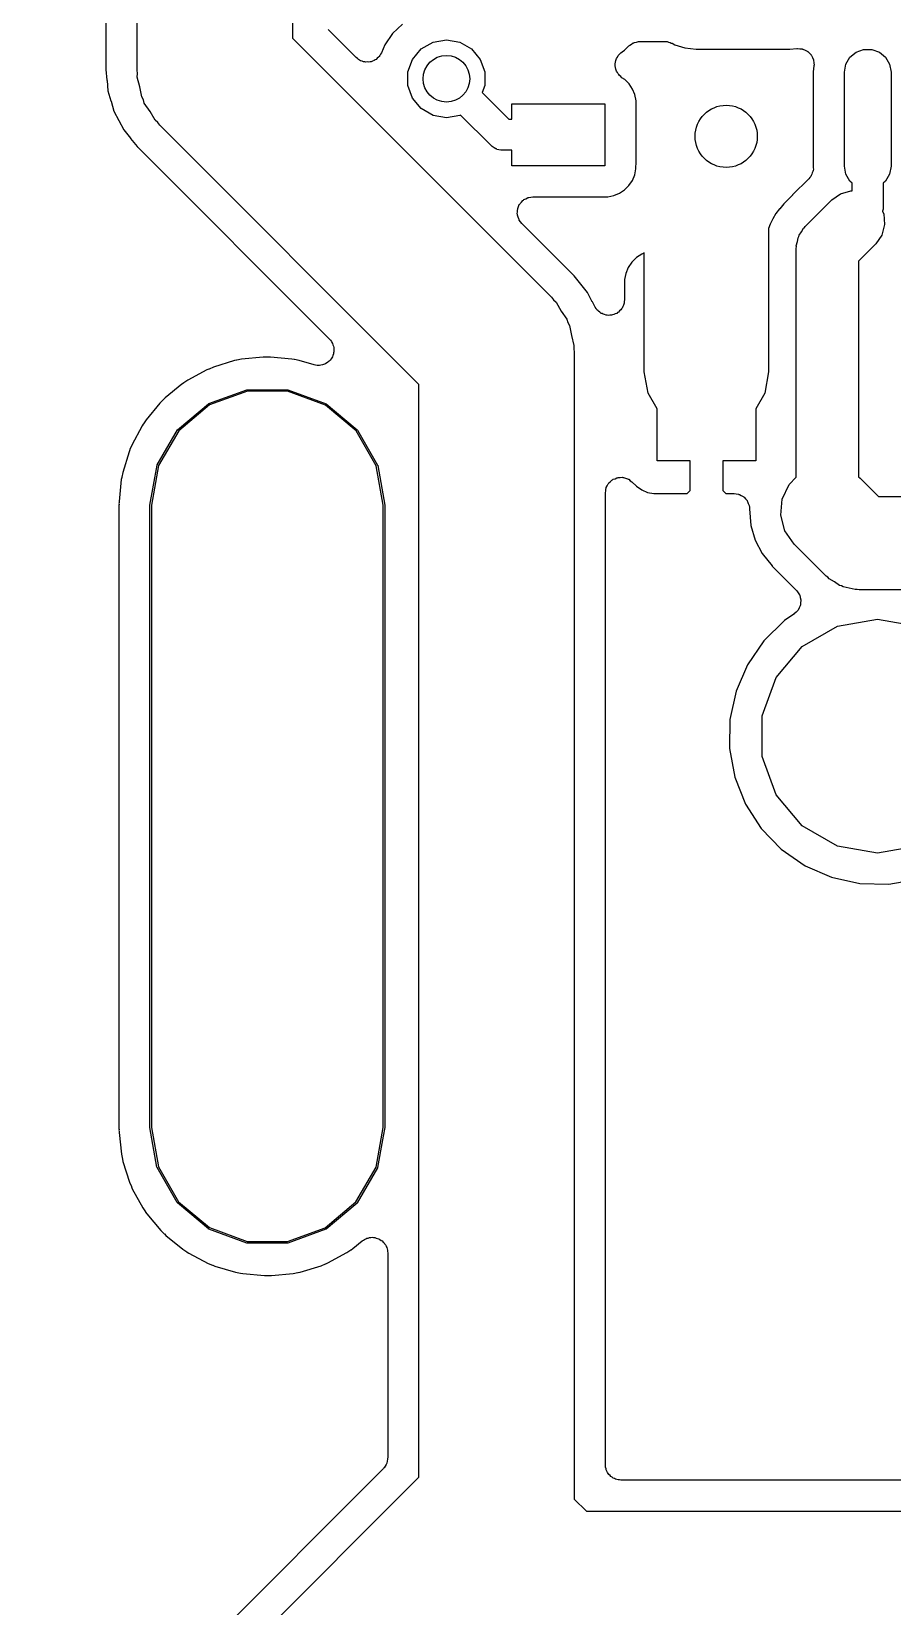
# Model space of a CAD drawing. Extents: x 69.6 to 139.6, y -158 to -61.
# Drawn here: x 82.32 to 87.86, y -118.11 to -107.99 of the extents above; entities that cross this region are included whole.
import ezdxf

# ---------------------------------------------------------------- set-up
doc = ezdxf.new("R2010")
doc.units = 0
doc.header["$MEASUREMENT"] = 0
doc.layers.add('BLACK', color=7, linetype='CONTINUOUS')

msp = doc.modelspace()

# ---------------------------------------------------------------- linework, layer by layer
at = {"layer": 'Black'}
for p, q in [((83, -108.235), (83, -102.241)), ((82.8, -102.365), (82.8, -108.23)), ((84, -102.295), (84, -108.028)), ((84.7067, -107.938), (84.6436, -107.999)), ((84, -108.028), (85.6661, -109.694)), ((84.4093, -108.154), (84.2293, -107.974)), ((84.6436, -107.999), (84.5937, -108.072)), ((84.9042, -108.054), (84.99, -108.039)), ((84.99, -108.039), (85.0758, -108.054)), ((84.5619, -108.141), (84.5569, -108.146)), ((84.5663, -108.132), (84.5619, -108.141)), ((84.5719, -108.123), (84.5663, -108.132)), ((84.5937, -108.072), (84.5719, -108.123)), ((84.7727, -108.165), (84.8287, -108.098)), ((84.8287, -108.098), (84.9042, -108.054)), ((85.0758, -108.054), (85.1513, -108.098)), ((85.1513, -108.098), (85.2073, -108.165)), ((86.09, -108.15), (86.0948, -108.141)), ((86.0948, -108.141), (86.0996, -108.136)), ((86.0996, -108.136), (86.1034, -108.131)), ((86.1034, -108.131), (86.1121, -108.124)), ((86.1121, -108.124), (86.12, -108.117)), ((86.12, -108.117), (86.1367, -108.106)), ((86.1367, -108.106), (86.1634, -108.079)), ((86.1634, -108.079), (86.1669, -108.077)), ((86.1669, -108.077), (86.1696, -108.073)), ((86.1696, -108.073), (86.1811, -108.067)), ((86.1811, -108.067), (86.1919, -108.059)), ((86.1919, -108.059), (86.196, -108.058)), ((86.196, -108.058), (86.1997, -108.056)), ((86.1997, -108.056), (86.2127, -108.054)), ((86.2127, -108.054), (86.2255, -108.05)), ((86.2255, -108.05), (86.2297, -108.051)), ((86.2297, -108.051), (86.2339, -108.05)), ((86.2339, -108.05), (86.3943, -108.05)), ((86.3943, -108.05), (86.4019, -108.051)), ((86.4019, -108.051), (86.4096, -108.051)), ((86.4096, -108.051), (86.4189, -108.054)), ((86.4189, -108.054), (86.4285, -108.056)), ((86.4285, -108.056), (86.4352, -108.06)), ((86.4352, -108.06), (86.4425, -108.062)), ((86.4425, -108.062), (86.4587, -108.071)), ((86.4587, -108.071), (86.5237, -108.092)), ((86.5237, -108.092), (86.596, -108.1)), ((86.596, -108.1), (86.5968, -108.1)), ((86.5968, -108.1), (87.1987, -108.1)), ((87.1987, -108.1), (87.2453, -108.095)), ((87.2453, -108.095), (87.2471, -108.096)), ((87.2471, -108.096), (87.2488, -108.095)), ((87.2488, -108.095), (87.2644, -108.097)), ((87.2644, -108.097), (87.28, -108.098)), ((87.28, -108.098), (87.2816, -108.099)), ((87.2816, -108.099), (87.2833, -108.099)), ((87.2833, -108.099), (87.2974, -108.106)), ((87.2974, -108.106), (87.3116, -108.112)), ((87.3116, -108.112), (87.3129, -108.114)), ((87.3129, -108.114), (87.3144, -108.114)), ((87.3144, -108.114), (87.3252, -108.126)), ((87.3252, -108.126), (87.3364, -108.137)), ((87.3364, -108.137), (87.3372, -108.138)), ((87.3372, -108.138), (87.3384, -108.14)), ((87.3384, -108.14), (87.3447, -108.154)), ((87.5851, -108.152), (87.625, -108.118)), ((87.625, -108.118), (87.674, -108.101)), ((87.674, -108.101), (87.726, -108.101)), ((87.726, -108.101), (87.775, -108.118)), ((87.775, -108.118), (87.8149, -108.152)), ((82.8, -108.23), (82.8067, -108.299)), ((83.0038, -108.257), (83, -108.235)), ((84.4178, -108.16), (84.4093, -108.154)), ((84.4253, -108.167), (84.4178, -108.16)), ((84.4319, -108.17), (84.4253, -108.167)), ((84.4378, -108.174), (84.4319, -108.17)), ((84.4477, -108.177), (84.4378, -108.174)), ((84.4572, -108.181), (84.4477, -108.177)), ((84.4644, -108.181), (84.4572, -108.181)), ((84.4713, -108.183), (84.4644, -108.181)), ((84.4816, -108.182), (84.4713, -108.183)), ((84.4919, -108.183), (84.4816, -108.182)), ((84.4987, -108.181), (84.4919, -108.183)), ((84.5059, -108.18), (84.4987, -108.181)), ((84.5152, -108.176), (84.5059, -108.18)), ((84.5251, -108.173), (84.5152, -108.176)), ((84.5309, -108.169), (84.5251, -108.173)), ((84.5374, -108.166), (84.5309, -108.169)), ((84.5447, -108.158), (84.5374, -108.166)), ((84.5529, -108.152), (84.5447, -108.158)), ((84.5569, -108.146), (84.5529, -108.152)), ((84.7429, -108.246), (84.7727, -108.165)), ((84.7429, -108.334), (84.7429, -108.246)), ((85.2073, -108.165), (85.2371, -108.246)), ((85.2371, -108.246), (85.2371, -108.334)), ((86.0755, -108.193), (86.0782, -108.183)), ((86.0762, -108.2), (86.0755, -108.193)), ((86.0755, -108.206), (86.0762, -108.2)), ((86.078, -108.217), (86.0755, -108.206)), ((86.0792, -108.228), (86.078, -108.217)), ((86.0782, -108.183), (86.0794, -108.172)), ((86.0821, -108.234), (86.0792, -108.228)), ((86.0794, -108.172), (86.0823, -108.166)), ((86.0837, -108.24), (86.0821, -108.234)), ((86.0823, -108.166), (86.0839, -108.159)), ((86.0896, -108.249), (86.0837, -108.24)), ((86.0839, -108.159), (86.09, -108.15)), ((87.3447, -108.154), (87.3514, -108.168)), ((87.3545, -108.206), (87.35, -108.246)), ((87.35, -108.246), (87.35, -108.247)), ((87.3514, -108.168), (87.3516, -108.17)), ((87.3516, -108.17), (87.3523, -108.171)), ((87.3523, -108.171), (87.3533, -108.187)), ((87.3533, -108.187), (87.3548, -108.203)), ((87.3548, -108.203), (87.3544, -108.204)), ((87.3544, -108.204), (87.3545, -108.206)), ((87.55, -108.248), (87.559, -108.197)), ((87.559, -108.197), (87.5851, -108.152)), ((87.8149, -108.152), (87.841, -108.197)), ((87.841, -108.197), (87.85, -108.248)), ((82.8067, -108.299), (82.8067, -108.299)), ((82.8067, -108.299), (82.8068, -108.3)), ((82.8068, -108.3), (82.8127, -108.367)), ((83.0019, -108.279), (83.0038, -108.257)), ((83.0188, -108.342), (83.0019, -108.279)), ((83.0302, -108.406), (83.0188, -108.342)), ((84.7727, -108.415), (84.7429, -108.334)), ((85.2371, -108.334), (85.2206, -108.379)), ((86.0944, -108.259), (86.0896, -108.249)), ((86.0992, -108.263), (86.0944, -108.259)), ((86.1029, -108.269), (86.0992, -108.263)), ((86.1116, -108.275), (86.1029, -108.269)), ((86.1194, -108.283), (86.1116, -108.275)), ((86.1378, -108.295), (86.1194, -108.283)), ((86.1655, -108.323), (86.1378, -108.295)), ((86.1872, -108.356), (86.1655, -108.323)), ((87.35, -108.247), (87.35, -108.849)), ((87.55, -108.852), (87.55, -108.248)), ((87.85, -108.248), (87.85, -108.852)), ((82.8127, -108.367), (82.8323, -108.432)), ((82.8323, -108.432), (82.8324, -108.433)), ((82.8324, -108.433), (82.8326, -108.433)), ((82.8326, -108.433), (82.8515, -108.498)), ((83.0412, -108.425), (83.0302, -108.406)), ((83.0468, -108.446), (83.0412, -108.425)), ((83.0843, -108.5), (83.0468, -108.446)), ((84.8287, -108.482), (84.7727, -108.415)), ((85.2206, -108.379), (85.391, -108.55)), ((86.2021, -108.392), (86.1872, -108.356)), ((86.2097, -108.431), (86.2021, -108.392)), ((86.2099, -108.821), (86.2097, -108.431)), ((82.8515, -108.498), (82.8834, -108.558)), ((83.117, -108.556), (83.0843, -108.5)), ((84.9042, -108.526), (84.8287, -108.482)), ((84.99, -108.541), (84.9042, -108.526)), ((85.0758, -108.526), (84.99, -108.541)), ((85.0813, -108.523), (85.0758, -108.526)), ((85.2789, -108.72), (85.0813, -108.523)), ((85.391, -108.55), (85.4103, -108.55)), ((85.4103, -108.55), (85.4103, -108.45)), ((85.4103, -108.45), (86.0097, -108.45)), ((86.0097, -108.45), (86.0097, -108.849)), ((82.8834, -108.558), (82.8835, -108.559)), ((82.8835, -108.559), (82.8838, -108.559)), ((82.8838, -108.559), (82.915, -108.619)), ((82.915, -108.619), (82.9579, -108.672)), ((83.1338, -108.571), (83.117, -108.556)), ((83.1464, -108.589), (83.1338, -108.571)), ((84.8125, -110.255), (83.1464, -108.589)), ((82.9579, -108.672), (82.9581, -108.672)), ((82.9581, -108.672), (82.9585, -108.673)), ((82.9585, -108.673), (83.0014, -108.726)), ((83.0014, -108.726), (83.0034, -108.728)), ((83.0034, -108.728), (83.0035, -108.728)), ((83.0035, -108.728), (83.0037, -108.729)), ((83.0037, -108.729), (83.0052, -108.73)), ((83.0052, -108.73), (84.2379, -109.963)), ((85.2825, -108.723), (85.2789, -108.72)), ((85.2853, -108.726), (85.2825, -108.723)), ((85.2966, -108.733), (85.2853, -108.726)), ((85.3073, -108.74), (85.2966, -108.733)), ((85.3116, -108.741), (85.3073, -108.74)), ((85.3154, -108.744), (85.3116, -108.741)), ((85.3282, -108.746), (85.3154, -108.744)), ((85.3409, -108.749), (85.3282, -108.746)), ((85.3452, -108.749), (85.3409, -108.749)), ((85.3496, -108.75), (85.3452, -108.749)), ((85.4103, -108.75), (85.3496, -108.75)), ((85.4103, -108.849), (85.4103, -108.75)), ((86.0097, -108.849), (85.4103, -108.849)), ((86.2096, -108.87), (86.2099, -108.821)), ((87.3503, -108.852), (87.3496, -108.862)), ((87.35, -108.849), (87.3503, -108.852)), ((87.559, -108.903), (87.55, -108.852)), ((87.85, -108.852), (87.841, -108.903)), ((86.1646, -108.977), (86.1865, -108.945)), ((86.1865, -108.945), (86.2017, -108.908)), ((86.2017, -108.908), (86.2096, -108.87)), ((87.3215, -108.933), (87.2169, -109.037)), ((87.3269, -108.925), (87.3215, -108.933)), ((87.3333, -108.919), (87.3269, -108.925)), ((87.3367, -108.911), (87.3333, -108.919)), ((87.3415, -108.904), (87.3367, -108.911)), ((87.3439, -108.895), (87.3415, -108.904)), ((87.3477, -108.887), (87.3439, -108.895)), ((87.3483, -108.879), (87.3477, -108.887)), ((87.3504, -108.871), (87.3483, -108.879)), ((87.3496, -108.862), (87.3504, -108.871)), ((87.5851, -108.948), (87.559, -108.903)), ((87.6, -108.961), (87.5851, -108.948)), ((87.8149, -108.948), (87.8, -108.961)), ((87.841, -108.903), (87.8149, -108.948)), ((85.5, -109.062), (85.5113, -109.055)), ((85.5113, -109.055), (85.5156, -109.054)), ((85.5156, -109.054), (85.5196, -109.053)), ((85.5196, -109.053), (85.5326, -109.051)), ((85.5326, -109.051), (85.5455, -109.049)), ((85.5455, -109.049), (86.0293, -109.049)), ((86.0293, -109.049), (86.0678, -109.041)), ((86.0678, -109.041), (86.1041, -109.026)), ((86.1041, -109.026), (86.1367, -109.005)), ((86.1367, -109.005), (86.1646, -108.977)), ((87.2168, -109.038), (87.1606, -109.094)), ((87.2169, -109.037), (87.2168, -109.038)), ((87.2168, -109.038), (87.2168, -109.038)), ((87.2168, -109.038), (87.2168, -109.038)), ((87.2169, -109.037), (87.2169, -109.037)), ((87.2169, -109.037), (87.2169, -109.037)), ((87.4686, -109.069), (87.5255, -109.029)), ((87.5255, -109.029), (87.5926, -109.011)), ((87.5926, -109.011), (87.6, -109.011)), ((87.6, -109.011), (87.6, -108.961)), ((87.8, -108.961), (87.8, -109.12)), ((85.4459, -109.158), (85.447, -109.145)), ((85.447, -109.162), (85.4459, -109.158)), ((85.447, -109.132), (85.4485, -109.128)), ((85.447, -109.145), (85.447, -109.132)), ((85.4485, -109.128), (85.4489, -109.123)), ((85.4489, -109.123), (85.4544, -109.111)), ((85.4544, -109.111), (85.4589, -109.099)), ((85.4589, -109.099), (85.4617, -109.096)), ((85.4617, -109.096), (85.4636, -109.092)), ((85.4636, -109.092), (85.4728, -109.083)), ((85.4728, -109.083), (85.4812, -109.073)), ((85.4812, -109.073), (85.485, -109.07)), ((85.485, -109.07), (85.4882, -109.067)), ((85.4882, -109.067), (85.5, -109.062)), ((87.109, -109.156), (87.0908, -109.19)), ((87.1338, -109.126), (87.109, -109.156)), ((87.134, -109.126), (87.1338, -109.126)), ((87.1344, -109.126), (87.134, -109.126)), ((87.1606, -109.094), (87.1344, -109.126)), ((87.3582, -109.179), (87.4686, -109.069)), ((87.7962, -109.141), (87.796, -109.143)), ((87.796, -109.143), (87.8032, -109.158)), ((87.7996, -109.129), (87.7962, -109.141)), ((87.8, -109.12), (87.7992, -109.124)), ((87.7992, -109.124), (87.7996, -109.129)), ((87.8032, -109.158), (87.8092, -109.227)), ((85.447, -109.167), (85.447, -109.162)), ((85.4515, -109.179), (85.447, -109.167)), ((85.4549, -109.191), (85.4515, -109.179)), ((85.4574, -109.195), (85.4549, -109.191)), ((85.4589, -109.199), (85.4574, -109.195)), ((85.4673, -109.209), (85.4589, -109.199)), ((85.4748, -109.22), (85.4673, -109.209)), ((85.8073, -109.552), (85.4748, -109.22)), ((87.0718, -109.224), (87.063, -109.253)), ((87.063, -109.253), (87.063, -110.175)), ((87.0903, -109.191), (87.0718, -109.224)), ((87.0905, -109.19), (87.0903, -109.191)), ((87.0908, -109.19), (87.0905, -109.19)), ((87.2737, -109.274), (87.2868, -109.251)), ((87.2868, -109.251), (87.2935, -109.246)), ((87.2935, -109.246), (87.2986, -109.239)), ((87.2986, -109.239), (87.3582, -109.179)), ((87.8092, -109.227), (87.7913, -109.295)), ((87.2408, -109.363), (87.2475, -109.337)), ((87.2475, -109.337), (87.2521, -109.312)), ((87.2521, -109.312), (87.2565, -109.304)), ((87.2565, -109.304), (87.2587, -109.295)), ((87.2587, -109.295), (87.2737, -109.274)), ((87.7514, -109.351), (87.6411, -109.462)), ((87.7913, -109.295), (87.7514, -109.351)), ((86.2121, -109.44), (86.1829, -109.469)), ((86.2464, -109.417), (86.2121, -109.44)), ((86.263, -109.41), (86.2464, -109.417)), ((86.263, -110.175), (86.263, -109.41)), ((87.24, -109.38), (87.2415, -109.371)), ((87.24, -110.852), (87.24, -109.38)), ((87.2415, -109.371), (87.2408, -109.363)), ((87.6411, -109.462), (87.64, -109.463)), ((87.6411, -109.462), (87.6411, -109.462)), ((87.6411, -109.462), (87.6411, -109.462)), ((85.8088, -109.554), (85.8073, -109.552)), ((85.809, -109.554), (85.8088, -109.554)), ((85.8091, -109.554), (85.809, -109.554)), ((85.8111, -109.556), (85.8091, -109.554)), ((85.854, -109.61), (85.8111, -109.556)), ((86.1439, -109.541), (86.1356, -109.581)), ((86.1599, -109.503), (86.1439, -109.541)), ((86.1829, -109.469), (86.1599, -109.503)), ((87.64, -109.463), (87.64, -110.849)), ((85.8544, -109.61), (85.854, -109.61)), ((85.8546, -109.611), (85.8544, -109.61)), ((85.8975, -109.663), (85.8546, -109.611)), ((85.9287, -109.723), (85.8975, -109.663)), ((86.1356, -109.581), (86.1353, -109.632)), ((86.1353, -109.632), (86.1353, -109.711)), ((85.6661, -109.694), (85.6787, -109.712)), ((85.6787, -109.712), (85.6955, -109.726)), ((85.6955, -109.726), (85.7282, -109.783)), ((85.929, -109.724), (85.9287, -109.723)), ((85.9291, -109.724), (85.929, -109.724)), ((85.947, -109.758), (85.9291, -109.724)), ((85.9535, -109.766), (85.947, -109.758)), ((86.1201, -109.764), (86.1154, -109.769)), ((86.1241, -109.754), (86.1201, -109.764)), ((86.1293, -109.745), (86.1241, -109.754)), ((86.1305, -109.738), (86.1293, -109.745)), ((86.1331, -109.732), (86.1305, -109.738)), ((86.1335, -109.721), (86.1331, -109.732)), ((86.1353, -109.711), (86.1335, -109.721)), ((85.7282, -109.783), (85.7657, -109.836)), ((85.7657, -109.836), (85.7713, -109.857)), ((85.7713, -109.857), (85.7823, -109.876)), ((85.9587, -109.775), (85.9535, -109.766)), ((85.9641, -109.78), (85.9587, -109.775)), ((85.9684, -109.785), (85.9641, -109.78)), ((85.9773, -109.791), (85.9684, -109.785)), ((85.9854, -109.798), (85.9773, -109.791)), ((85.9919, -109.8), (85.9854, -109.798)), ((85.9979, -109.804), (85.9919, -109.8)), ((86.0081, -109.806), (85.9979, -109.804)), ((86.018, -109.81), (86.0081, -109.806)), ((86.025, -109.81), (86.018, -109.81)), ((86.0318, -109.811), (86.025, -109.81)), ((86.0422, -109.809), (86.0318, -109.811)), ((86.0527, -109.809), (86.0422, -109.809)), ((86.0593, -109.807), (86.0527, -109.809)), ((86.0662, -109.806), (86.0593, -109.807)), ((86.0755, -109.801), (86.0662, -109.806)), ((86.0854, -109.798), (86.0755, -109.801)), ((86.0907, -109.793), (86.0854, -109.798)), ((86.0969, -109.79), (86.0907, -109.793)), ((86.1039, -109.782), (86.0969, -109.79)), ((86.112, -109.775), (86.1039, -109.782)), ((86.1154, -109.769), (86.112, -109.775)), ((84.2379, -109.963), (84.2436, -109.971)), ((85.7823, -109.876), (85.7937, -109.941)), ((85.7937, -109.941), (85.8106, -110.004)), ((84.2436, -109.971), (84.2506, -109.978)), ((84.2506, -109.978), (84.2535, -109.985)), ((84.2535, -109.985), (84.2578, -109.991)), ((84.2595, -110.069), (84.2567, -110.078)), ((84.2578, -109.991), (84.2604, -110.001)), ((84.2638, -110.059), (84.2595, -110.069)), ((84.2604, -110.001), (84.2644, -110.01)), ((84.2644, -110.052), (84.2638, -110.059)), ((84.2644, -110.01), (84.2649, -110.018)), ((84.2665, -110.045), (84.2644, -110.052)), ((84.2649, -110.018), (84.2668, -110.025)), ((84.2668, -110.025), (84.2659, -110.035)), ((84.2659, -110.035), (84.2665, -110.045)), ((85.8106, -110.004), (85.8087, -110.026)), ((85.8087, -110.026), (85.8125, -110.047)), ((85.8125, -110.047), (85.8125, -117.422)), ((83.4497, -110.161), (83.3266, -110.228)), ((83.4628, -110.156), (83.4497, -110.161)), ((83.4634, -110.156), (83.4628, -110.156)), ((83.464, -110.156), (83.4634, -110.156)), ((83.4927, -110.144), (83.464, -110.156)), ((83.6264, -110.102), (83.4927, -110.144)), ((83.6401, -110.1), (83.6264, -110.102)), ((83.6408, -110.1), (83.6401, -110.1)), ((83.6415, -110.1), (83.6408, -110.1)), ((83.6719, -110.093), (83.6415, -110.1)), ((83.8111, -110.079), (83.6719, -110.093)), ((83.825, -110.079), (83.8111, -110.079)), ((83.8257, -110.079), (83.825, -110.079)), ((83.8264, -110.079), (83.8257, -110.079)), ((83.8575, -110.079), (83.8264, -110.079)), ((83.9968, -110.092), (83.8575, -110.079)), ((84.0105, -110.095), (83.9968, -110.092)), ((84.0112, -110.095), (84.0105, -110.095)), ((84.0119, -110.095), (84.0112, -110.095)), ((84.0424, -110.101), (84.0119, -110.095)), ((84.1388, -110.129), (84.0424, -110.101)), ((84.1487, -110.131), (84.1388, -110.129)), ((84.1584, -110.133), (84.1487, -110.131)), ((84.1659, -110.133), (84.1584, -110.133)), ((84.1733, -110.133), (84.1659, -110.133)), ((84.183, -110.131), (84.1733, -110.133)), ((84.193, -110.13), (84.183, -110.131)), ((84.1998, -110.127), (84.193, -110.13)), ((84.207, -110.125), (84.1998, -110.127)), ((84.2154, -110.12), (84.207, -110.125)), ((84.2245, -110.115), (84.2154, -110.12)), ((84.2298, -110.11), (84.2245, -110.115)), ((84.236, -110.106), (84.2298, -110.11)), ((84.242, -110.098), (84.236, -110.106)), ((84.2491, -110.091), (84.242, -110.098)), ((84.2522, -110.084), (84.2491, -110.091)), ((84.2567, -110.078), (84.2522, -110.084)), ((83.2879, -110.253), (83.18, -110.342)), ((83.2996, -110.246), (83.2879, -110.253)), ((83.3001, -110.245), (83.2996, -110.246)), ((83.3008, -110.245), (83.3001, -110.245)), ((83.3266, -110.228), (83.3008, -110.245)), ((84.8125, -117.28), (84.8125, -110.255)), ((86.2871, -110.312), (86.263, -110.175)), ((87.063, -110.175), (87.0389, -110.312)), ((83.157, -110.365), (83.147, -110.375)), ((83.1574, -110.365), (83.157, -110.365)), ((83.158, -110.364), (83.1574, -110.365)), ((83.18, -110.342), (83.158, -110.364)), ((83.4622, -110.378), (83.707, -110.289)), ((83.7096, -110.299), (83.4664, -110.387)), ((83.707, -110.289), (83.707, -110.289)), ((83.707, -110.289), (83.7087, -110.289)), ((83.7087, -110.289), (83.9692, -110.289)), ((83.9683, -110.299), (83.7096, -110.299)), ((84.2113, -110.388), (83.9683, -110.299)), ((83.9692, -110.289), (83.9709, -110.289)), ((83.9709, -110.289), (84.2156, -110.379)), ((86.3455, -110.413), (86.2871, -110.312)), ((87.0389, -110.312), (86.9805, -110.413)), ((83.147, -110.375), (83.0584, -110.483)), ((83.261, -110.546), (83.4607, -110.379)), ((83.4664, -110.387), (83.2681, -110.553)), ((83.4607, -110.379), (83.4622, -110.378)), ((84.4093, -110.554), (84.2113, -110.388)), ((84.2156, -110.379), (84.2171, -110.38)), ((84.2171, -110.38), (84.4165, -110.547)), ((86.3455, -110.746), (86.3455, -110.413)), ((86.9805, -110.413), (86.9805, -110.746)), ((83.0325, -110.522), (82.9666, -110.645)), ((83.0404, -110.51), (83.0325, -110.522)), ((83.0407, -110.51), (83.0404, -110.51)), ((83.0412, -110.509), (83.0407, -110.51)), ((83.0584, -110.483), (83.0412, -110.509)), ((83.1294, -110.773), (83.2598, -110.547)), ((83.2681, -110.553), (83.1385, -110.777)), ((83.2598, -110.547), (83.261, -110.546)), ((84.5385, -110.779), (84.4093, -110.554)), ((84.4165, -110.547), (84.4176, -110.549)), ((84.4176, -110.549), (84.5476, -110.774)), ((82.9541, -110.675), (82.9486, -110.688)), ((82.9543, -110.675), (82.9541, -110.675)), ((82.9547, -110.674), (82.9543, -110.675)), ((82.9666, -110.645), (82.9547, -110.674)), ((82.9486, -110.688), (82.9079, -110.822)), ((83.0833, -111.031), (83.1288, -110.775)), ((83.1385, -110.777), (83.0933, -111.032)), ((83.1288, -110.775), (83.1294, -110.773)), ((84.5476, -110.774), (84.548, -110.775)), ((84.548, -110.775), (84.5482, -110.776)), ((84.5482, -110.776), (84.5482, -110.776)), ((84.5482, -110.776), (84.5482, -110.776)), ((84.5482, -110.776), (84.5932, -111.031)), ((86.558, -110.746), (86.3455, -110.746)), ((86.558, -110.938), (86.558, -110.746)), ((86.9805, -110.746), (86.768, -110.746)), ((86.768, -110.746), (86.768, -110.938)), ((82.8986, -110.867), (82.8848, -111.007)), ((82.9016, -110.854), (82.8986, -110.867)), ((82.9019, -110.852), (82.9016, -110.853)), ((82.9016, -110.853), (82.9016, -110.854)), ((82.9079, -110.822), (82.9019, -110.852)), ((84.5833, -111.032), (84.5385, -110.779)), ((86.0359, -110.888), (86.0458, -110.879)), ((86.0458, -110.879), (86.0549, -110.87)), ((86.0549, -110.87), (86.059, -110.868)), ((86.059, -110.868), (86.0625, -110.865)), ((86.0625, -110.865), (86.0746, -110.861)), ((86.0746, -110.861), (86.0863, -110.856)), ((86.0863, -110.856), (86.0908, -110.855)), ((86.0908, -110.855), (86.0951, -110.854)), ((86.0951, -110.854), (86.108, -110.854)), ((86.108, -110.854), (86.1209, -110.852)), ((86.1209, -110.852), (86.1253, -110.854)), ((86.1253, -110.854), (86.1299, -110.854)), ((86.1299, -110.854), (86.142, -110.858)), ((86.142, -110.858), (86.1544, -110.861)), ((86.1544, -110.861), (86.1582, -110.864)), ((86.1582, -110.864), (86.1625, -110.865)), ((86.1625, -110.865), (86.1724, -110.874)), ((86.1724, -110.874), (86.183, -110.881)), ((87.1943, -110.898), (87.24, -110.852)), ((87.64, -110.849), (87.6521, -110.858)), ((87.6521, -110.858), (87.7693, -110.975)), ((86.0125, -110.952), (86.0147, -110.939)), ((86.0125, -117.2), (86.0125, -110.952)), ((86.0147, -110.939), (86.0158, -110.926)), ((86.0158, -110.926), (86.0177, -110.922)), ((86.0177, -110.922), (86.0185, -110.918)), ((86.0185, -110.918), (86.025, -110.907)), ((86.025, -110.907), (86.0304, -110.895)), ((86.0304, -110.895), (86.0336, -110.892)), ((86.0336, -110.892), (86.0359, -110.888)), ((86.183, -110.881), (86.2121, -110.91)), ((86.2121, -110.91), (86.2464, -110.933)), ((86.2464, -110.933), (86.2845, -110.949)), ((86.2845, -110.949), (86.3249, -110.957)), ((86.3249, -110.957), (86.5391, -110.957)), ((86.5391, -110.957), (86.558, -110.938)), ((86.768, -110.938), (86.7869, -110.957)), ((86.7869, -110.957), (86.8408, -110.957)), ((86.8408, -110.957), (86.8547, -110.959)), ((86.8547, -110.959), (86.8687, -110.96)), ((86.8687, -110.96), (86.8717, -110.962)), ((86.8717, -110.962), (86.875, -110.963)), ((86.875, -110.963), (86.8872, -110.97)), ((86.8872, -110.97), (86.8999, -110.976)), ((86.8999, -110.976), (86.9022, -110.978)), ((86.9022, -110.978), (86.9051, -110.98)), ((86.9051, -110.98), (86.9142, -110.991)), ((87.1502, -110.992), (87.1943, -110.898)), ((87.7693, -110.975), (88.35, -110.975)), ((82.8841, -111.026), (82.8833, -111.034)), ((82.8833, -111.034), (82.8833, -115.032)), ((82.8847, -111.015), (82.8838, -111.02)), ((82.8838, -111.02), (82.8841, -111.026)), ((82.8848, -111.007), (82.8847, -111.015)), ((83.0833, -111.032), (83.0833, -111.031)), ((83.0833, -115.032), (83.0833, -111.032)), ((83.0833, -111.032), (83.0833, -111.032)), ((83.0933, -111.032), (83.0933, -115.032)), ((84.5833, -115.032), (84.5833, -111.032)), ((84.5932, -111.031), (84.5932, -111.032)), ((84.5932, -111.032), (84.5933, -111.032)), ((84.5933, -111.032), (84.5933, -115.032)), ((86.9142, -110.991), (86.9239, -111.001)), ((86.9239, -111.001), (86.9253, -111.004)), ((86.9253, -111.004), (86.9274, -111.007)), ((86.9274, -111.007), (86.9322, -111.02)), ((86.9322, -111.02), (86.9379, -111.033)), ((86.9379, -111.033), (86.9381, -111.036)), ((86.9381, -111.036), (86.9393, -111.039)), ((86.9393, -111.039), (86.9393, -111.053)), ((86.9393, -111.053), (86.9393, -111.054)), ((86.9393, -111.054), (86.9397, -111.055)), ((86.9397, -111.055), (86.949, -111.162)), ((87.1411, -111.096), (87.1502, -110.992)), ((86.949, -111.162), (86.9762, -111.256)), ((87.1681, -111.197), (87.1411, -111.096)), ((86.9762, -111.256), (87.0211, -111.342)), ((87.2279, -111.282), (87.1681, -111.197)), ((87.4329, -111.487), (87.2279, -111.282)), ((87.0211, -111.342), (87.0847, -111.422)), ((87.0847, -111.422), (87.0866, -111.424)), ((87.0866, -111.424), (87.2415, -111.579)), ((87.4437, -111.495), (87.4329, -111.487)), ((87.2415, -111.579), (87.2424, -111.58)), ((87.2424, -111.58), (87.2436, -111.581)), ((87.2436, -111.581), (87.2523, -111.594)), ((87.4522, -111.505), (87.4437, -111.495)), ((87.4861, -111.524), (87.4522, -111.505)), ((87.5182, -111.547), (87.4861, -111.524)), ((87.531, -111.55), (87.5182, -111.547)), ((87.5424, -111.557), (87.531, -111.55)), ((87.581, -111.564), (87.5424, -111.557)), ((87.6189, -111.574), (87.581, -111.564)), ((87.632, -111.573), (87.6189, -111.574)), ((87.645, -111.575), (87.632, -111.573)), ((88.2257, -111.575), (87.645, -111.575)), ((87.2523, -111.594), (87.2614, -111.607)), ((87.2665, -111.678), (87.2594, -111.692)), ((87.2614, -111.607), (87.2618, -111.609)), ((87.2618, -111.609), (87.2627, -111.61)), ((87.2627, -111.61), (87.2663, -111.625)), ((87.2663, -111.625), (87.2704, -111.641)), ((87.2667, -111.677), (87.2665, -111.678)), ((87.2673, -111.675), (87.2667, -111.677)), ((87.2687, -111.659), (87.2673, -111.675)), ((87.2706, -111.644), (87.2687, -111.659)), ((87.2704, -111.641), (87.2702, -111.642)), ((87.2702, -111.642), (87.2706, -111.644)), ((87.1648, -111.773), (87.0317, -111.903)), ((87.2255, -111.733), (87.1648, -111.773)), ((87.2267, -111.732), (87.2255, -111.733)), ((87.2281, -111.731), (87.2267, -111.732)), ((87.2393, -111.72), (87.2281, -111.731)), ((87.2508, -111.709), (87.2393, -111.72)), ((87.2515, -111.708), (87.2508, -111.709)), ((87.2527, -111.707), (87.2515, -111.708)), ((87.2594, -111.692), (87.2527, -111.707)), ((87.5055, -111.809), (87.763, -111.764)), ((87.763, -111.764), (88.0205, -111.809)), ((87.2791, -111.94), (87.5055, -111.809)), ((87.0317, -111.903), (86.9265, -112.057)), ((87.111, -112.14), (87.2791, -111.94)), ((86.9265, -112.057), (86.8531, -112.228)), ((87.0216, -112.386), (87.111, -112.14)), ((86.8531, -112.228), (86.8143, -112.41)), ((87.0216, -112.647), (87.0216, -112.386)), ((86.8143, -112.41), (86.8117, -112.596)), ((86.8117, -112.596), (86.8454, -112.78)), ((87.111, -112.893), (87.0216, -112.647)), ((86.8454, -112.78), (86.914, -112.953)), ((87.2791, -113.093), (87.111, -112.893)), ((86.914, -112.953), (87.0149, -113.11)), ((87.5055, -113.224), (87.2791, -113.093)), ((87.0149, -113.11), (87.1443, -113.244)), ((87.1443, -113.244), (87.2973, -113.35)), ((87.763, -113.269), (87.5055, -113.224)), ((88.0205, -113.224), (87.763, -113.269)), ((87.2973, -113.35), (87.468, -113.424)), ((87.468, -113.424), (87.65, -113.464)), ((87.65, -113.464), (87.8362, -113.468)), ((87.8362, -113.468), (88.0197, -113.436)), ((82.8833, -115.032), (82.8832, -115.032)), ((82.8832, -115.032), (82.8833, -115.032)), ((82.8833, -115.032), (82.8833, -115.034)), ((82.8833, -115.034), (82.8833, -115.038)), ((82.8833, -115.038), (82.8842, -115.046)), ((82.8842, -115.046), (82.8838, -115.052)), ((82.8838, -115.052), (82.8847, -115.057)), ((82.8847, -115.057), (82.8847, -115.065)), ((82.8847, -115.065), (82.9001, -115.204)), ((83.0833, -115.033), (83.0833, -115.032)), ((83.0833, -115.032), (83.0833, -115.032)), ((83.1283, -115.288), (83.0833, -115.033)), ((83.0933, -115.032), (83.138, -115.286)), ((84.538, -115.287), (84.5833, -115.032)), ((84.5833, -115.089), (84.5477, -115.289)), ((84.5932, -115.033), (84.5833, -115.089)), ((84.5933, -115.032), (84.5932, -115.032)), ((84.5932, -115.032), (84.5932, -115.033)), ((82.9001, -115.204), (82.9065, -115.235)), ((82.9065, -115.235), (82.9065, -115.235)), ((82.9065, -115.235), (82.9068, -115.236)), ((82.9068, -115.236), (82.9095, -115.25)), ((82.9095, -115.25), (82.9515, -115.383)), ((83.1287, -115.289), (83.1283, -115.288)), ((83.1289, -115.29), (83.1287, -115.289)), ((83.2589, -115.515), (83.1289, -115.29)), ((83.1289, -115.29), (83.1289, -115.29)), ((83.138, -115.286), (83.2672, -115.51)), ((84.4084, -115.511), (84.538, -115.287)), ((84.5471, -115.291), (84.4167, -115.517)), ((84.5477, -115.289), (84.5471, -115.291)), ((84.5471, -115.291), (84.5471, -115.291)), ((82.9515, -115.383), (82.9637, -115.412)), ((82.9637, -115.412), (82.9639, -115.413)), ((82.9639, -115.413), (82.9643, -115.413)), ((82.9643, -115.413), (82.9696, -115.426)), ((82.9696, -115.426), (83.0367, -115.549)), ((83.26, -115.517), (83.2589, -115.515)), ((83.4594, -115.684), (83.26, -115.517)), ((83.26, -115.517), (83.26, -115.517)), ((83.2672, -115.51), (83.4652, -115.676)), ((84.2101, -115.677), (84.4084, -115.511)), ((84.4155, -115.518), (84.2158, -115.685)), ((84.4167, -115.517), (84.4155, -115.518)), ((84.4167, -115.517), (84.4167, -115.517)), ((83.0367, -115.549), (83.0543, -115.574)), ((83.0543, -115.574), (83.0545, -115.575)), ((83.0545, -115.575), (83.055, -115.576)), ((83.055, -115.576), (83.0628, -115.587)), ((83.0628, -115.587), (83.1525, -115.695)), ((83.1525, -115.695), (83.1747, -115.716)), ((83.1747, -115.716), (83.1751, -115.717)), ((83.1751, -115.717), (83.1757, -115.717)), ((83.1757, -115.717), (83.1855, -115.727)), ((83.1855, -115.727), (83.2944, -115.815)), ((83.46, -115.685), (83.4594, -115.684)), ((83.4594, -115.684), (83.4594, -115.684)), ((83.4609, -115.685), (83.46, -115.685)), ((83.7056, -115.775), (83.4609, -115.685)), ((83.4652, -115.676), (83.7082, -115.765)), ((83.9669, -115.765), (84.2101, -115.677)), ((84.2143, -115.686), (83.9695, -115.775)), ((84.2158, -115.685), (84.2143, -115.686)), ((84.2143, -115.686), (84.2143, -115.686)), ((84.4873, -115.743), (84.4951, -115.74)), ((84.4951, -115.74), (84.5043, -115.74)), ((84.5043, -115.74), (84.5134, -115.738)), ((84.5134, -115.738), (84.5215, -115.74)), ((84.5215, -115.74), (84.5299, -115.74)), ((84.5299, -115.74), (84.5385, -115.743)), ((83.2944, -115.815), (83.3203, -115.832)), ((83.3203, -115.832), (83.3209, -115.833)), ((83.3209, -115.833), (83.3215, -115.833)), ((83.3215, -115.833), (83.3331, -115.841)), ((83.3331, -115.841), (83.457, -115.906)), ((83.7071, -115.775), (83.7056, -115.775)), ((83.7073, -115.775), (83.7071, -115.775)), ((83.9678, -115.775), (83.7073, -115.775)), ((83.7073, -115.775), (83.7073, -115.775)), ((83.7082, -115.765), (83.9669, -115.765)), ((83.9695, -115.775), (83.9678, -115.775)), ((83.9695, -115.775), (83.9695, -115.775)), ((84.2268, -115.903), (84.35, -115.837)), ((84.35, -115.837), (84.3758, -115.819)), ((84.3758, -115.819), (84.3764, -115.819)), ((84.3764, -115.819), (84.3769, -115.818)), ((84.3769, -115.818), (84.3887, -115.811)), ((84.3887, -115.811), (84.4489, -115.761)), ((84.4489, -115.761), (84.4561, -115.757)), ((84.4561, -115.757), (84.4625, -115.752)), ((84.4625, -115.752), (84.4711, -115.749)), ((84.4711, -115.749), (84.4791, -115.744)), ((84.4791, -115.744), (84.4873, -115.743)), ((84.5385, -115.743), (84.5475, -115.745)), ((84.5475, -115.745), (84.5547, -115.749)), ((84.5547, -115.749), (84.5625, -115.752)), ((84.5625, -115.752), (84.5695, -115.758)), ((84.5695, -115.758), (84.5774, -115.762)), ((84.5774, -115.762), (84.5827, -115.769)), ((84.5827, -115.769), (84.5891, -115.774)), ((84.5891, -115.774), (84.5937, -115.782)), ((84.5937, -115.782), (84.5995, -115.789)), ((84.5995, -115.789), (84.6023, -115.797)), ((84.6023, -115.797), (84.6065, -115.804)), ((84.6065, -115.804), (84.6081, -115.813)), ((84.6081, -115.813), (84.6111, -115.822)), ((84.6111, -115.822), (84.6111, -115.83)), ((84.6111, -115.83), (84.6125, -115.838)), ((84.6125, -115.838), (84.6125, -117.156)), ((83.457, -115.906), (83.4857, -115.918)), ((83.4857, -115.918), (83.4863, -115.918)), ((83.4863, -115.918), (83.487, -115.918)), ((83.487, -115.918), (83.5, -115.924)), ((83.5, -115.924), (83.6341, -115.963)), ((84.0502, -115.962), (84.1839, -115.921)), ((84.1839, -115.921), (84.2125, -115.909)), ((84.2125, -115.909), (84.2132, -115.908)), ((84.2132, -115.908), (84.2138, -115.908)), ((84.2138, -115.908), (84.2268, -115.903)), ((83.6341, -115.963), (83.6646, -115.969)), ((83.6646, -115.969), (83.6653, -115.969)), ((83.6653, -115.969), (83.666, -115.969)), ((83.666, -115.969), (83.6797, -115.972)), ((83.6797, -115.972), (83.819, -115.985)), ((83.819, -115.985), (83.85, -115.985)), ((83.85, -115.985), (83.8507, -115.985)), ((83.8507, -115.985), (83.8514, -115.985)), ((83.8514, -115.985), (83.8654, -115.985)), ((83.8654, -115.985), (84.0046, -115.971)), ((84.0046, -115.971), (84.0351, -115.965)), ((84.0351, -115.965), (84.0358, -115.965)), ((84.0358, -115.965), (84.0364, -115.964)), ((84.0364, -115.964), (84.0502, -115.962)), ((84.6125, -117.156), (84.6117, -117.16)), ((84.5832, -117.227), (82.321, -119.489)), ((84.5857, -117.223), (84.5832, -117.227)), ((84.5891, -117.22), (84.5857, -117.223)), ((84.5956, -117.209), (84.5891, -117.22)), ((84.6031, -117.198), (84.5956, -117.209)), ((84.6043, -117.194), (84.6031, -117.198)), ((84.6065, -117.19), (84.6043, -117.194)), ((84.6087, -117.177), (84.6065, -117.19)), ((84.6121, -117.165), (84.6087, -117.177)), ((84.6117, -117.16), (84.6121, -117.165)), ((86.014, -117.209), (86.0125, -117.2)), ((86.014, -117.217), (86.014, -117.209)), ((86.017, -117.226), (86.014, -117.217)), ((86.0185, -117.234), (86.017, -117.226)), ((86.0229, -117.242), (86.0185, -117.234)), ((86.0259, -117.25), (86.0229, -117.242)), ((86.0315, -117.257), (86.0259, -117.25)), ((86.0359, -117.264), (86.0315, -117.257)), ((82.4589, -119.634), (84.8125, -117.28)), ((86.0426, -117.27), (86.0359, -117.264)), ((86.0482, -117.277), (86.0426, -117.27)), ((86.0558, -117.281), (86.0482, -117.277)), ((86.0625, -117.287), (86.0558, -117.281)), ((86.0707, -117.29), (86.0625, -117.287)), ((86.0783, -117.294), (86.0707, -117.29)), ((86.0869, -117.295), (86.0783, -117.294)), ((86.0951, -117.298), (86.0869, -117.295)), ((86.1039, -117.298), (86.0951, -117.298)), ((86.1125, -117.3), (86.1039, -117.298)), ((88.9407, -117.3), (86.1125, -117.3)), ((85.8125, -117.422), (85.8907, -117.5)), ((85.8907, -117.5), (95.46, -117.5))]:
    msp.add_line(p, q, dxfattribs=at)
for centre, radius in [((84.99, -108.29), 0.15), ((86.79, -108.66), 0.2)]:
    msp.add_circle(centre, radius, dxfattribs=at)

doc.saveas('drawing.dxf')
